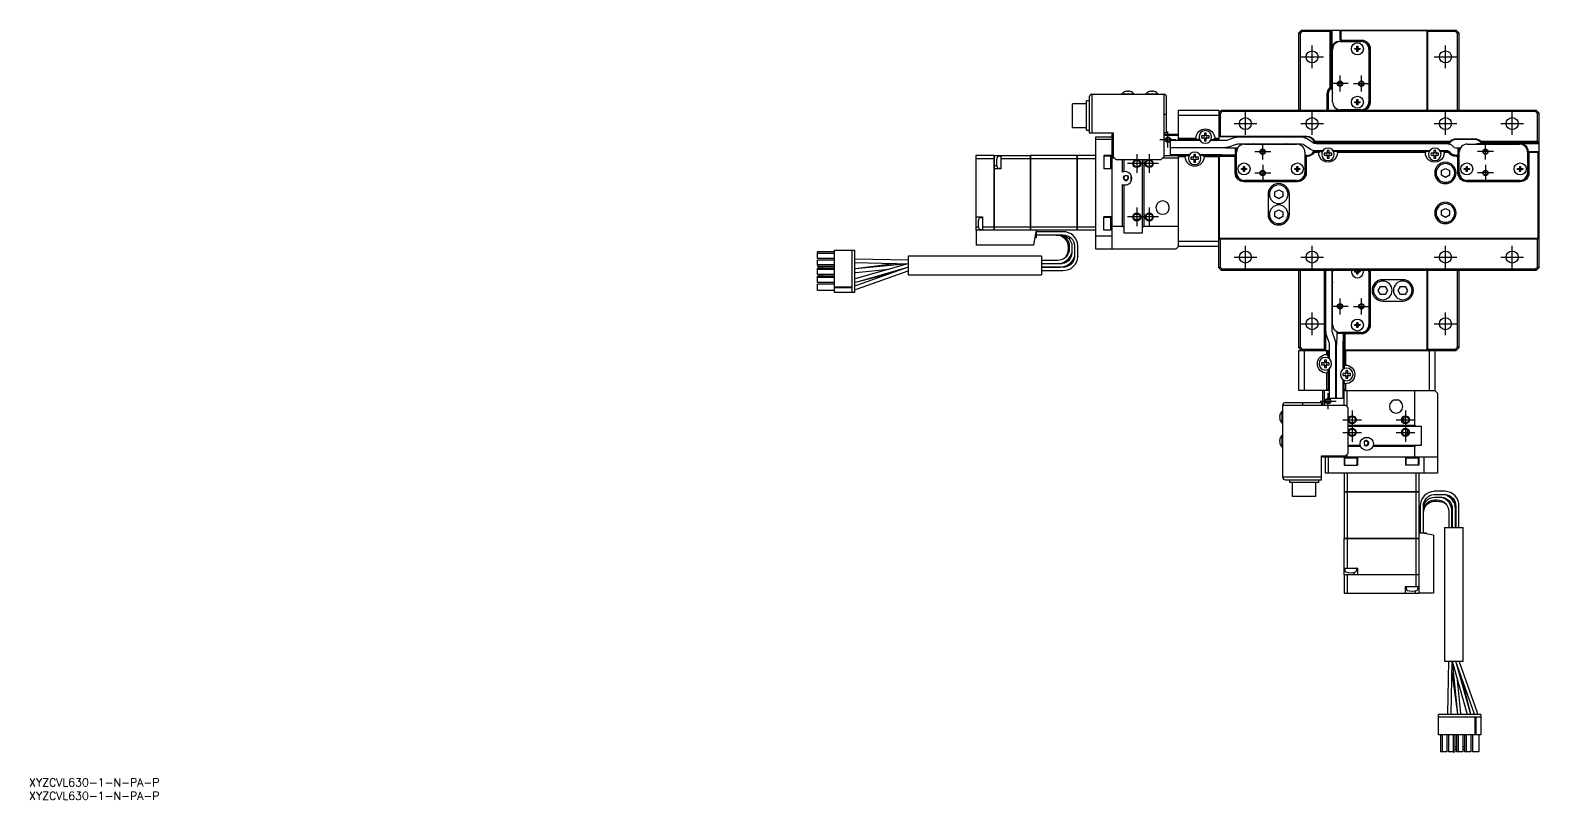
# Model space of a CAD drawing. Extents: x 0 to 1149, y -8 to 939.
# Drawn here: x 0 to 566, y -8 to 280 of the extents above; entities that cross this region are included whole.
import ezdxf

# ---------------------------------------------------------------- set-up
doc = ezdxf.new("R2010")
doc.units = 0
doc.header["$LTSCALE"] = 0.5
doc.linetypes.add('CENTER', pattern=[50.8, 31.75, -6.35, 6.35, -6.35])
for name, color, linetype in [('MSM_CENTER', 1, 'CENTER'), ('MSM_CONTINUOUS', 7, 'CONTINUOUS'), ('MSM_NARROW', 5, 'CONTINUOUS'), ('MSM_PART_NUMBER', 7, 'CONTINUOUS')]:
    doc.layers.add(name, color=color, linetype=linetype)
doc.styles.get("Standard").update_dxf_attribs({"font": 'txt.shx', "height": 3, "bigfont": 'bigfont.shx'})

msp = doc.modelspace()

# ---------------------------------------------------------------- linework, layer by layer
at = {"layer": 'MSM_CENTER'}
for p, q in [((480.87, 266.15), (480.87, 274.65)), ((530.87, 266.15), (530.87, 274.65)), ((476.62, 270.4), (485.12, 270.4)), ((526.62, 270.4), (535.12, 270.4)), ((494.37, 260.4), (488.37, 260.4)), ((491.37, 257.4), (491.37, 263.4)), ((496.37, 260.4), (502.37, 260.4)), ((499.37, 257.4), (499.37, 263.4)), ((455.87, 241.15), (455.87, 249.65)), ((480.87, 241.15), (480.87, 249.65)), ((530.87, 241.15), (530.87, 249.65)), ((555.87, 241.15), (555.87, 249.65)), ((451.62, 245.4), (460.12, 245.4)), ((476.62, 245.4), (485.12, 245.4)), ((526.62, 245.4), (535.12, 245.4)), ((551.62, 245.4), (560.12, 245.4)), ((423.87, 239.4), (429.87, 239.4)), ((426.87, 236.4), (426.87, 242.4)), ((462.37, 231.9), (462.37, 237.9)), ((545.87, 231.9), (545.87, 237.9)), ((415.17, 233.9), (415.17, 226.9)), ((419.87, 233.9), (419.87, 226.9)), ((459.37, 234.9), (465.37, 234.9)), ((548.87, 234.9), (542.87, 234.9)), ((423.37, 230.4), (411.67, 230.4)), ((459.37, 226.9), (465.37, 226.9)), ((462.37, 229.9), (462.37, 223.9)), ((548.87, 226.9), (542.87, 226.9)), ((545.87, 229.9), (545.87, 223.9)), ((423.37, 210.4), (411.67, 210.4)), ((415.17, 213.9), (415.17, 206.9)), ((419.87, 213.9), (419.87, 206.9)), ((455.87, 191.15), (455.87, 199.65)), ((480.87, 191.15), (480.87, 199.65)), ((530.87, 191.15), (530.87, 199.65)), ((555.87, 191.15), (555.87, 199.65)), ((451.62, 195.4), (460.12, 195.4)), ((476.62, 195.4), (485.12, 195.4)), ((526.62, 195.4), (535.12, 195.4)), ((551.62, 195.4), (560.12, 195.4)), ((494.37, 176.9), (488.37, 176.9)), ((491.37, 173.9), (491.37, 179.9)), ((496.37, 176.9), (502.37, 176.9)), ((499.37, 173.9), (499.37, 179.9)), ((476.62, 170.4), (485.12, 170.4)), ((480.87, 166.15), (480.87, 174.65)), ((526.62, 170.4), (535.12, 170.4)), ((530.87, 166.15), (530.87, 174.65)), ((483.87, 141.4), (489.87, 141.4)), ((486.87, 138.4), (486.87, 144.4)), ((495.87, 137.9), (495.87, 126.2)), ((515.87, 137.9), (515.87, 126.2)), ((492.37, 134.4), (499.37, 134.4)), ((512.37, 134.4), (519.37, 134.4)), ((492.37, 129.7), (499.37, 129.7)), ((512.37, 129.7), (519.37, 129.7))]:
    msp.add_line(p, q, dxfattribs=at)
at = {"layer": 'MSM_CONTINUOUS'}
for p, q in [((475.87, 279.4), (476.87, 280.4)), ((475.87, 250.4), (475.87, 279.4)), ((475.87, 279.4), (475.87, 279.4)), ((477.08, 279.9), (476.38, 279.2)), ((476.38, 279.2), (476.38, 250.4)), ((477.08, 279.9), (476.87, 280.4)), ((476.87, 280.4), (534.87, 280.4)), ((487.57, 279.9), (477.08, 279.9)), ((487.87, 280.2), (487.57, 279.9)), ((487.57, 279.9), (487.57, 258.77)), ((487.87, 280.2), (487.87, 258.64)), ((488.07, 280.2), (487.87, 280.2)), ((488.07, 280.2), (488.27, 280.4)), ((488.07, 258.8), (488.07, 280.2)), ((488.37, 257.9), (488.37, 280.4)), ((491.37, 276.9), (491.37, 280.4)), ((491.47, 280.4), (491.67, 280.2)), ((523.87, 280.2), (491.67, 280.2)), ((491.67, 280.2), (491.67, 277.02)), ((524.17, 279.9), (523.87, 280.2)), ((523.87, 280.2), (523.87, 250.4)), ((524.17, 279.9), (524.17, 250.4)), ((534.66, 279.9), (524.17, 279.9)), ((534.87, 280.4), (534.66, 279.9)), ((535.37, 279.2), (534.66, 279.9)), ((534.87, 280.4), (535.87, 279.4)), ((535.37, 250.4), (535.37, 279.2)), ((535.87, 279.4), (535.87, 250.4)), ((488.57, 253.6), (488.57, 273.2)), ((491.67, 277.02), (491.37, 276.9)), ((491.87, 276.4), (491.37, 276.9)), ((499.37, 276.4), (491.37, 276.4)), ((491.57, 276.2), (499.17, 276.2)), ((491.67, 277.02), (492, 276.7)), ((492, 276.7), (491.87, 276.4)), ((492, 276.7), (499.37, 276.7)), ((496.9, 273.23), (496.9, 273.59)), ((496.9, 273.59), (497.69, 273.58)), ((497.69, 273.22), (496.9, 273.23)), ((497.67, 273.22), (497.68, 273.58)), ((497.68, 272.43), (497.69, 273.22)), ((498.04, 272.43), (497.68, 272.43)), ((497.69, 273.58), (497.7, 274.37)), ((497.69, 273.6), (498.05, 273.59)), ((498.05, 273.2), (497.69, 273.21)), ((497.7, 274.37), (498.06, 274.37)), ((498.05, 273.22), (498.04, 272.43)), ((498.06, 274.37), (498.05, 273.58)), ((498.05, 273.58), (498.85, 273.57)), ((498.84, 273.21), (498.05, 273.22)), ((498.07, 273.58), (498.07, 273.22)), ((498.85, 273.57), (498.84, 273.21)), ((502.17, 273.2), (502.17, 253.6)), ((502.37, 253.4), (502.37, 273.4)), ((502.67, 273.4), (502.67, 253.4)), ((397.37, 255.4), (397.37, 241.9)), ((398.37, 256.4), (425.37, 256.4)), ((398.37, 256.4), (398.37, 241.9)), ((409.62, 256.58), (414.12, 256.58)), ((409.62, 256.58), (409.62, 256.4)), ((410.9, 257.43), (410.89, 257.44)), ((411.69, 257.43), (411.69, 257.59)), ((412.05, 257.43), (411.69, 257.43)), ((412.05, 257.59), (412.05, 257.43)), ((412.85, 257.44), (412.84, 257.43)), ((414.12, 256.4), (414.12, 256.58)), ((418.62, 256.58), (423.12, 256.58)), ((418.62, 256.58), (418.62, 256.4)), ((419.9, 257.43), (419.89, 257.44)), ((420.69, 257.43), (420.69, 257.59)), ((421.05, 257.43), (420.69, 257.43)), ((421.05, 257.59), (421.05, 257.43)), ((421.85, 257.44), (421.84, 257.43)), ((423.12, 256.4), (423.12, 256.58)), ((425.37, 256.4), (425.37, 232.9)), ((426.37, 241.9), (426.37, 255.4)), ((486.57, 250.4), (486.57, 256.4)), ((486.87, 256.4), (486.87, 250.4)), ((487.57, 258.77), (487.87, 258.64)), ((502.37, 257.9), (502.17, 257.9)), ((502.37, 257.78), (502.17, 257.78)), ((391.07, 243.98), (391.07, 252.83)), ((396.37, 252.83), (391.07, 252.83)), ((396.37, 242.9), (396.37, 253.9)), ((397.37, 253.9), (396.37, 253.9)), ((425.37, 248.9), (426.37, 248.9)), ((430.87, 250.4), (445.87, 250.4)), ((430.87, 239), (430.87, 250.4)), ((445.87, 250.4), (445.87, 239)), ((445.87, 249.4), (446.87, 250.4)), ((445.87, 249.4), (446.37, 249.19)), ((447.07, 249.89), (446.37, 249.19)), ((446.37, 249.19), (446.37, 240.7)), ((446.87, 250.4), (564.87, 250.4)), ((446.87, 250.4), (446.87, 250.4)), ((564.67, 249.89), (447.07, 249.89)), ((490.12, 250.96), (490.12, 250.4)), ((499.17, 250.6), (491.57, 250.6)), ((492.62, 250.4), (492.62, 250.6)), ((492.87, 250.4), (492.87, 250.6)), ((496.9, 253.23), (496.9, 253.59)), ((496.9, 253.59), (497.69, 253.58)), ((497.69, 253.22), (496.9, 253.23)), ((497.67, 253.22), (497.68, 253.58)), ((497.68, 252.43), (497.69, 253.22)), ((498.04, 252.43), (497.68, 252.43)), ((497.69, 253.58), (497.7, 254.37)), ((497.69, 253.6), (498.05, 253.59)), ((498.05, 253.2), (497.69, 253.21)), ((497.7, 254.37), (498.06, 254.37)), ((498.05, 253.22), (498.04, 252.43)), ((498.06, 254.37), (498.05, 253.58)), ((498.05, 253.58), (498.85, 253.57)), ((498.84, 253.21), (498.05, 253.22)), ((498.07, 253.58), (498.07, 253.22)), ((498.85, 253.57), (498.84, 253.21)), ((565.37, 249.19), (564.67, 249.89)), ((564.87, 250.4), (565.87, 249.4)), ((565.37, 249.19), (565.87, 249.4)), ((565.37, 238.7), (565.37, 249.19)), ((565.87, 249.4), (565.87, 191.4)), ((391.07, 243.98), (396.37, 243.98)), ((445.87, 248.4), (430.87, 248.4)), ((396.37, 242.9), (397.37, 242.9)), ((397.37, 241.9), (406.37, 241.9)), ((399.87, 198.4), (399.87, 240.4)), ((399.87, 240.4), (405.87, 240.4)), ((405.87, 239.4), (399.87, 239.4)), ((405.87, 241.4), (405.87, 198.4)), ((405.87, 241.4), (406.37, 241.4)), ((406.37, 240.9), (405.87, 240.9)), ((406.37, 241.9), (406.37, 232.9)), ((426.37, 241.9), (425.37, 241.9)), ((425.37, 241.4), (430.87, 241.4)), ((430.87, 240.9), (425.37, 240.9)), ((427.87, 236.5), (427.87, 239)), ((438.98, 239), (427.87, 239)), ((430.87, 239.9), (437.37, 239.9)), ((430.87, 239.9), (431.37, 239.4)), ((438.68, 239.4), (431.37, 239.4)), ((437.37, 239.9), (437.91, 239.4)), ((440.5, 240.77), (439.47, 240.77)), ((439.47, 240.03), (440.5, 240.03)), ((440.5, 241.8), (440.5, 240.77)), ((440.5, 240.03), (440.5, 239)), ((441.24, 240.77), (441.24, 241.8)), ((442.27, 240.77), (441.24, 240.77)), ((441.24, 239), (441.24, 240.03)), ((441.24, 240.03), (442.27, 240.03)), ((448.37, 239), (442.76, 239)), ((443.06, 239.4), (445.37, 239.4)), ((443.83, 239.4), (444.37, 239.9)), ((444.37, 239.9), (445.87, 239.9)), ((445.37, 239.4), (445.87, 239.9)), ((478.87, 240.4), (445.87, 240.4)), ((446.07, 240.4), (446.37, 240.7)), ((446.37, 240.7), (478.87, 240.7)), ((448.9, 239.09), (448.37, 239)), ((451.71, 240.07), (448.9, 239.09)), ((449.73, 236.73), (452.54, 237.71)), ((452.54, 237.71), (453.07, 237.8)), ((476.79, 240.3), (453.07, 240.3)), ((453.07, 237.8), (476.79, 237.8)), ((455.57, 237.7), (475.17, 237.7)), ((476.79, 237.8), (477.48, 237.63)), ((477.48, 237.63), (480.33, 235.85)), ((481.66, 237.97), (478.8, 239.75)), ((481.82, 237.89), (481.66, 237.97)), ((481.9, 238.7), (481.7, 238.4)), ((532.64, 238.4), (481.7, 238.4)), ((481.76, 238.2), (532.47, 238.2)), ((482.35, 237.8), (481.82, 237.89)), ((532.27, 237.9), (481.83, 237.9)), ((532.5, 238.7), (481.9, 238.7)), ((531.05, 237.8), (482.35, 237.8)), ((532.64, 238.4), (532.5, 238.7)), ((534.87, 239.7), (541.87, 239.7)), ((541.87, 239.4), (534.87, 239.4)), ((539.07, 237.7), (558.67, 237.7)), ((543.37, 237.9), (565.87, 237.9)), ((544.24, 238.7), (544.11, 238.4)), ((565.67, 238.4), (544.11, 238.4)), ((565.37, 238.7), (544.24, 238.7)), ((544.27, 238.2), (565.67, 238.2)), ((565.67, 238.4), (565.37, 238.7)), ((565.67, 238.2), (565.67, 238.4)), ((565.67, 238.2), (565.87, 238)), ((361.76, 233.4), (354.87, 233.4)), ((354.87, 233.4), (354.87, 205.4)), ((361.76, 232.25), (354.87, 232.25)), ((361.76, 205.4), (361.76, 233.4)), ((361.77, 233.39), (361.76, 233.39)), ((361.77, 232.24), (361.76, 232.24)), ((361.77, 233.4), (361.77, 205.4)), ((361.77, 233.4), (375.37, 233.4)), ((364.05, 233.13), (363.29, 233.06)), ((364.27, 233.4), (364.27, 228.4)), ((375.37, 232.25), (364.27, 232.25)), ((375.37, 205.4), (375.37, 233.4)), ((375.37, 233.39), (375.38, 233.39)), ((375.37, 232.24), (375.38, 232.24)), ((375.38, 233.4), (375.38, 205.4)), ((392.87, 233.4), (375.38, 233.4)), ((392.87, 232.25), (375.38, 232.25)), ((392.87, 205.4), (392.87, 233.4)), ((392.87, 233.39), (392.88, 233.39)), ((392.87, 232.24), (392.88, 232.24)), ((392.88, 233.4), (392.88, 205.4)), ((399.87, 233.4), (392.88, 233.4)), ((399.87, 232.25), (392.88, 232.25)), ((406.37, 233.4), (402.87, 233.4)), ((402.87, 233.4), (402.87, 228.4)), ((405.47, 233.25), (402.87, 233.25)), ((405.47, 228.55), (405.47, 233.25)), ((406.87, 232.4), (405.87, 232.4)), ((406.37, 232.9), (407.37, 231.9)), ((407.37, 231.9), (424.37, 231.9)), ((409.87, 227.19), (409.87, 231.9)), ((410.37, 231.9), (410.37, 227.35)), ((417.37, 204.4), (417.37, 231.9)), ((417.87, 231.9), (417.87, 206.9)), ((424.37, 231.9), (425.37, 232.9)), ((430.87, 232.4), (424.87, 232.4)), ((425.37, 233.4), (430.87, 233.4)), ((427.87, 236.5), (448.37, 236.5)), ((427.87, 233.8), (427.87, 236.3)), ((446.89, 236.3), (427.87, 236.3)), ((427.87, 233.8), (434.98, 233.8)), ((430.87, 236.5), (430.87, 236.3)), ((430.87, 199.4), (430.87, 233.8)), ((431.37, 233.4), (430.87, 232.9)), ((433.37, 232.9), (430.87, 232.9)), ((431.37, 233.4), (434.68, 233.4)), ((433.91, 233.4), (433.37, 232.9)), ((436.5, 232.77), (435.47, 232.77)), ((435.47, 232.03), (436.5, 232.03)), ((436.5, 233.8), (436.5, 232.77)), ((436.5, 232.03), (436.5, 231)), ((437.24, 232.77), (437.24, 233.8)), ((438.27, 232.77), (437.24, 232.77)), ((437.24, 231), (437.24, 232.03)), ((437.24, 232.03), (438.27, 232.03)), ((438.76, 233.8), (446.89, 233.8)), ((445.37, 233.4), (439.06, 233.4)), ((440.37, 232.9), (439.83, 233.4)), ((445.87, 232.9), (440.37, 232.9)), ((445.87, 232.9), (445.37, 233.4)), ((445.87, 236.5), (445.87, 236.3)), ((445.87, 191.4), (445.87, 233.8)), ((445.87, 233.4), (452.57, 233.4)), ((446.07, 233.1), (445.87, 233.3)), ((446.07, 233.1), (446.07, 202.4)), ((451.75, 233.1), (446.07, 233.1)), ((448.61, 236.22), (446.89, 236.3)), ((446.89, 233.8), (448.33, 233.74)), ((448.33, 233.74), (448.63, 233.71)), ((448.91, 236.19), (448.61, 236.22)), ((448.63, 233.71), (450.35, 233.63)), ((450.35, 236.13), (448.91, 236.19)), ((452.17, 236.13), (450.35, 236.13)), ((450.35, 233.63), (452.37, 233.63)), ((451.75, 233.1), (451.87, 233.4)), ((452.07, 232.78), (451.75, 233.1)), ((451.87, 233.4), (452.37, 232.9)), ((452.07, 232.78), (452.37, 232.9)), ((452.07, 226.9), (452.07, 232.78)), ((452.17, 233.65), (452.17, 236.15)), ((452.93, 236.15), (452.17, 236.15)), ((452.37, 233.63), (452.37, 236.13)), ((452.37, 233.65), (452.57, 233.65)), ((452.37, 232.9), (452.37, 226.9)), ((452.57, 227.1), (452.57, 234.7)), ((478.17, 234.7), (478.17, 227.1)), ((478.87, 233.4), (478.17, 233.4)), ((478.37, 232.9), (478.87, 233.4)), ((478.67, 232.78), (478.37, 232.9)), ((478.37, 226.9), (478.37, 232.9)), ((479, 233.1), (478.67, 232.78)), ((478.67, 232.78), (478.67, 226.9)), ((479, 233.1), (478.87, 233.4)), ((481.64, 234.6), (481.47, 234.9)), ((481.47, 234.9), (484.74, 234.9)), ((483.38, 234.6), (481.64, 234.6)), ((482.35, 235.3), (484.98, 235.3)), ((483.71, 234.9), (483.38, 234.6)), ((486.5, 234.27), (485.47, 234.27)), ((485.47, 233.53), (486.5, 233.53)), ((486.5, 235.3), (486.5, 234.27)), ((486.5, 233.53), (486.5, 232.5)), ((487.24, 234.27), (487.24, 235.3)), ((488.27, 234.27), (487.24, 234.27)), ((487.24, 233.53), (488.27, 233.53)), ((487.24, 232.5), (487.24, 233.53)), ((488.76, 235.3), (524.98, 235.3)), ((524.74, 234.9), (489, 234.9)), ((490.37, 234.6), (490.03, 234.9)), ((523.38, 234.6), (490.37, 234.6)), ((523.71, 234.9), (523.38, 234.6)), ((526.5, 234.27), (525.47, 234.27)), ((525.47, 233.53), (526.5, 233.53)), ((526.5, 235.3), (526.5, 234.27)), ((526.5, 233.53), (526.5, 232.5)), ((527.24, 234.27), (527.24, 235.3)), ((528.27, 234.27), (527.24, 234.27)), ((527.24, 233.53), (528.27, 233.53)), ((527.24, 232.5), (527.24, 233.53)), ((528.76, 235.3), (531.05, 235.3)), ((532.27, 234.9), (529, 234.9)), ((530.37, 234.6), (530.03, 234.9)), ((532.11, 234.6), (530.37, 234.6)), ((532.11, 234.6), (532.27, 234.9)), ((534.29, 236.29), (533.82, 236.81)), ((534.87, 233.4), (536.07, 233.4)), ((535.25, 233.1), (534.87, 233.1)), ((535.67, 236.13), (535.2, 236.13)), ((535.2, 233.63), (535.87, 233.63)), ((535.25, 233.1), (535.37, 233.4)), ((535.57, 232.78), (535.25, 233.1)), ((535.37, 233.4), (535.87, 232.9)), ((535.57, 232.78), (535.87, 232.9)), ((535.57, 226.9), (535.57, 232.78)), ((535.67, 233.65), (535.67, 236.15)), ((536.43, 236.15), (535.67, 236.15)), ((535.87, 233.63), (535.87, 236.13)), ((535.87, 233.65), (536.07, 233.65)), ((535.87, 232.9), (535.87, 226.9)), ((536.07, 227.1), (536.07, 234.7)), ((561.67, 234.7), (561.67, 227.1)), ((561.87, 234.4), (562.37, 234.9)), ((561.87, 226.9), (561.87, 234.9)), ((562.17, 234.28), (561.87, 234.4)), ((562.5, 234.6), (562.17, 234.28)), ((562.17, 234.28), (562.17, 226.9)), ((562.5, 234.6), (562.37, 234.9)), ((562.37, 234.9), (565.87, 234.9)), ((565.67, 234.6), (562.5, 234.6)), ((565.87, 234.8), (565.67, 234.6)), ((565.67, 202.4), (565.67, 234.6)), ((361.77, 229.65), (362.7, 229.65)), ((364.27, 228.4), (361.77, 228.4)), ((363.29, 228.74), (364.05, 228.67)), ((402.87, 228.55), (405.47, 228.55)), ((405.87, 228.4), (402.87, 228.4)), ((454.4, 228.59), (455.19, 228.58)), ((454.4, 228.23), (454.4, 228.59)), ((455.19, 228.22), (454.4, 228.23)), ((455.17, 228.22), (455.18, 228.58)), ((455.18, 227.43), (455.19, 228.22)), ((455.54, 227.43), (455.18, 227.43)), ((455.19, 228.58), (455.2, 229.37)), ((455.19, 228.6), (455.55, 228.59)), ((455.55, 228.2), (455.19, 228.21)), ((455.2, 229.37), (455.56, 229.37)), ((455.55, 228.22), (455.54, 227.43)), ((455.56, 229.37), (455.55, 228.58)), ((455.55, 228.58), (456.35, 228.57)), ((456.34, 228.21), (455.55, 228.22)), ((455.57, 228.58), (455.57, 228.22)), ((456.35, 228.57), (456.34, 228.21)), ((474.4, 228.59), (475.19, 228.58)), ((474.4, 228.23), (474.4, 228.59)), ((475.19, 228.22), (474.4, 228.23)), ((475.17, 228.22), (475.18, 228.58)), ((475.18, 227.43), (475.19, 228.22)), ((475.54, 227.43), (475.18, 227.43)), ((475.19, 228.58), (475.2, 229.37)), ((475.19, 228.6), (475.55, 228.59)), ((475.55, 228.2), (475.19, 228.21)), ((475.2, 229.37), (475.56, 229.37)), ((475.55, 228.22), (475.54, 227.43)), ((475.56, 229.37), (475.55, 228.58)), ((475.55, 228.58), (476.35, 228.57)), ((476.34, 228.21), (475.55, 228.22)), ((475.57, 228.58), (475.57, 228.22)), ((476.35, 228.57), (476.34, 228.21)), ((529.37, 227.77), (530.87, 228.63)), ((529.37, 226.03), (529.37, 227.77)), ((530.87, 228.63), (532.37, 227.77)), ((532.37, 227.77), (532.37, 226.03)), ((537.9, 228.59), (538.69, 228.58)), ((537.9, 228.23), (537.9, 228.59)), ((538.69, 228.22), (537.9, 228.23)), ((538.67, 228.22), (538.68, 228.58)), ((538.68, 227.43), (538.69, 228.22)), ((539.04, 227.43), (538.68, 227.43)), ((538.69, 228.58), (538.7, 229.37)), ((538.69, 228.6), (539.05, 228.59)), ((539.05, 228.2), (538.69, 228.21)), ((538.7, 229.37), (539.06, 229.37)), ((539.05, 228.22), (539.04, 227.43)), ((539.06, 229.37), (539.05, 228.58)), ((539.05, 228.58), (539.85, 228.57)), ((539.84, 228.21), (539.05, 228.22)), ((539.07, 228.58), (539.07, 228.22)), ((539.85, 228.57), (539.84, 228.21)), ((557.9, 228.59), (558.69, 228.58)), ((557.9, 228.23), (557.9, 228.59)), ((558.69, 228.22), (557.9, 228.23)), ((558.67, 228.22), (558.68, 228.58)), ((558.68, 227.43), (558.69, 228.22)), ((559.04, 227.43), (558.68, 227.43)), ((558.69, 228.58), (558.7, 229.37)), ((558.69, 228.6), (559.05, 228.59)), ((559.05, 228.2), (558.69, 228.21)), ((558.7, 229.37), (559.06, 229.37)), ((559.05, 228.22), (559.04, 227.43)), ((559.06, 229.37), (559.05, 228.58)), ((559.05, 228.58), (559.85, 228.57)), ((559.84, 228.21), (559.05, 228.22)), ((559.07, 228.58), (559.07, 228.22)), ((559.85, 228.57), (559.84, 228.21)), ((409.87, 206.9), (409.87, 222.61)), ((410.37, 222.45), (410.37, 204.4)), ((413.12, 223.81), (413.12, 225.99)), ((455.37, 223.9), (475.37, 223.9)), ((475.37, 223.6), (455.37, 223.6)), ((475.17, 224.1), (455.57, 224.1)), ((466.87, 219.77), (468.37, 220.63)), ((468.37, 224.1), (468.37, 223.9)), ((468.37, 220.63), (469.87, 219.77)), ((468.49, 224.1), (468.49, 223.9)), ((469.87, 224.1), (469.87, 223.9)), ((530.87, 225.17), (529.37, 226.03)), ((532.37, 226.03), (530.87, 225.17)), ((538.87, 223.9), (558.87, 223.9)), ((558.87, 223.6), (538.87, 223.6)), ((558.67, 224.1), (539.07, 224.1)), ((543.25, 223.9), (543.25, 224.1)), ((543.37, 223.9), (543.37, 224.1)), ((464.37, 218.9), (464.37, 211.4)), ((466.87, 218.03), (466.87, 219.77)), ((468.37, 217.17), (466.87, 218.03)), ((469.87, 218.03), (468.37, 217.17)), ((469.87, 219.77), (469.87, 218.03)), ((472.37, 211.4), (472.37, 218.9)), ((354.87, 210.4), (357.37, 210.4)), ((357.16, 210.13), (356.4, 210.06)), ((357.37, 210.4), (357.37, 205.4)), ((402.87, 205.4), (402.87, 210.4)), ((405.87, 210.4), (402.87, 210.4)), ((405.47, 210.25), (402.87, 210.25)), ((405.47, 205.55), (405.47, 210.25)), ((414.46, 211.4), (415.87, 211.4)), ((415.87, 211.41), (415.87, 211.4)), ((419.77, 211.4), (419.77, 211.63)), ((419.77, 211.4), (420.59, 211.4)), ((427.27, 213.2), (427.27, 214.6)), ((466.87, 212.27), (468.37, 213.13)), ((466.87, 210.53), (466.87, 212.27)), ((468.37, 209.67), (466.87, 210.53)), ((468.37, 213.13), (469.87, 212.27)), ((469.87, 210.53), (468.37, 209.67)), ((469.87, 212.27), (469.87, 210.53)), ((529.37, 212.77), (530.87, 213.63)), ((529.37, 211.03), (529.37, 212.77)), ((530.87, 210.17), (529.37, 211.03)), ((530.87, 213.63), (532.37, 212.77)), ((532.37, 211.03), (530.87, 210.17)), ((532.37, 212.77), (532.37, 211.03)), ((354.87, 206.65), (355.81, 206.65)), ((392.87, 205.4), (354.87, 205.4)), ((354.97, 205.4), (354.97, 199.9)), ((356.4, 205.74), (357.16, 205.67)), ((361.76, 206.55), (357.37, 206.55)), ((361.77, 206.56), (361.76, 206.56)), ((361.77, 205.41), (361.76, 205.41)), ((375.37, 206.55), (361.77, 206.55)), ((375.37, 206.56), (375.38, 206.56)), ((375.37, 205.41), (375.38, 205.41)), ((392.87, 206.55), (375.38, 206.55)), ((376.61, 199.9), (377.47, 204.8)), ((377.47, 205.4), (377.47, 202.6)), ((387.47, 204.85), (377.47, 204.85)), ((377.47, 203.65), (387.47, 203.65)), ((384.99, 203.65), (385.23, 203.64)), ((392.87, 206.56), (392.88, 206.56)), ((392.87, 205.41), (392.88, 205.41)), ((399.87, 206.55), (392.88, 206.55)), ((399.87, 205.4), (392.88, 205.4)), ((402.87, 205.55), (405.47, 205.55)), ((405.87, 205.4), (402.87, 205.4)), ((405.87, 206.9), (409.87, 206.9)), ((410.37, 206.4), (409.87, 206.9)), ((410.37, 204.4), (417.37, 204.4)), ((417.87, 206.9), (417.37, 206.4)), ((417.87, 206.9), (430.87, 206.9)), ((301.82, 182.15), (301.82, 198)), ((301.82, 198), (309.47, 198)), ((308.45, 182.15), (308.45, 198)), ((309.47, 182.15), (309.47, 198)), ((376.61, 199.9), (354.97, 199.9)), ((377.47, 202.6), (377.08, 202.6)), ((389.4, 198.88), (389.27, 197.5)), ((389.87, 199.34), (389.87, 198.46)), ((390.87, 199.49), (390.87, 197.01)), ((391.87, 199.65), (391.87, 195.55)), ((393.07, 195.55), (393.07, 199.65)), ((399.87, 203.4), (405.87, 203.4)), ((429.87, 198.4), (399.87, 198.4)), ((429.87, 198.4), (430.87, 199.4)), ((430.87, 201.4), (445.87, 201.4)), ((445.87, 199.4), (430.87, 199.4)), ((446.07, 202.4), (446.37, 202.1)), ((565.67, 202.4), (446.07, 202.4)), ((565.37, 202.1), (446.37, 202.1)), ((446.37, 202.1), (446.37, 191.61)), ((565.37, 202.1), (565.67, 202.4)), ((565.37, 191.61), (565.37, 202.1)), ((295.47, 196.68), (295.47, 197.28)), ((301.82, 197.28), (295.47, 197.28)), ((301.82, 196.68), (295.47, 196.68)), ((295.47, 194.88), (295.47, 196.68)), ((301.82, 194.88), (295.47, 194.88)), ((295.47, 192.48), (295.47, 194.28)), ((301.82, 194.28), (295.47, 194.28)), ((295.47, 192.48), (295.47, 191.88)), ((301.82, 192.48), (295.47, 192.48)), ((309.58, 194.6), (309.47, 194.6)), ((309.47, 193.3), (309.55, 193.3)), ((309.47, 193.3), (309.62, 193.3)), ((309.55, 193.3), (329.47, 192.9)), ((329.47, 194.2), (309.58, 194.6)), ((325.17, 192.99), (309.71, 190.94)), ((329.35, 192.89), (309.75, 190.93)), ((329.39, 192.9), (309.97, 187.37)), ((329.47, 195.75), (329.47, 188.75)), ((379.47, 195.75), (329.47, 195.75)), ((379.47, 195.75), (379.47, 188.75)), ((385.47, 194.15), (379.47, 194.15)), ((379.47, 192.95), (386.47, 192.95)), ((386.47, 192.85), (379.47, 192.85)), ((387.18, 193), (385.97, 192.85)), ((386.47, 192.95), (387.18, 193)), ((387.18, 193), (387.21, 193.01)), ((387.21, 193.01), (387.18, 193)), ((391.86, 195.55), (391.87, 195.59)), ((301.82, 191.88), (295.47, 191.88)), ((301.82, 191.28), (295.47, 191.28)), ((295.47, 190.68), (295.47, 191.28)), ((301.82, 190.68), (295.47, 190.68)), ((295.47, 188.88), (295.47, 190.68)), ((301.82, 188.88), (295.47, 188.88)), ((301.82, 188.28), (295.47, 188.28)), ((295.47, 187.68), (295.47, 188.28)), ((301.82, 187.68), (295.47, 187.68)), ((295.47, 185.88), (295.47, 187.68)), ((296.36, 191.28), (296.36, 191.88)), ((296.36, 188.28), (296.36, 188.88)), ((297.36, 191.28), (297.36, 191.88)), ((297.36, 188.28), (297.36, 188.88)), ((309.75, 190.93), (309.47, 190.91)), ((309.47, 189.61), (309.88, 189.64)), ((309.97, 187.37), (309.47, 187.26)), ((309.88, 189.64), (322.29, 190.88)), ((329.47, 191.64), (310.07, 184.75)), ((310.23, 186.07), (322.54, 189.18)), ((310.32, 186.12), (328.53, 191.31)), ((310.5, 183.53), (329.47, 190.26)), ((329.47, 188.75), (379.47, 188.75)), ((379.47, 191.65), (386.47, 191.65)), ((387.47, 191.55), (379.47, 191.55)), ((379.47, 190.35), (387.47, 190.35)), ((446.37, 191.61), (445.87, 191.4)), ((446.87, 190.4), (445.87, 191.4)), ((446.37, 191.61), (447.07, 190.91)), ((564.87, 190.4), (446.87, 190.4)), ((447.07, 190.91), (564.67, 190.91)), ((475.87, 161.4), (475.87, 190.4)), ((476.38, 190.4), (476.38, 161.6)), ((485.57, 160.9), (485.57, 190.4)), ((485.87, 190.4), (485.87, 160.4)), ((485.97, 190.4), (485.97, 167.6)), ((488.47, 167.6), (488.47, 190.4)), ((488.57, 170.1), (488.57, 189.7)), ((496.9, 189.73), (496.9, 190.09)), ((496.9, 190.09), (497.69, 190.08)), ((497.69, 189.72), (496.9, 189.73)), ((497.67, 189.72), (497.68, 190.08)), ((497.68, 188.93), (497.69, 189.72)), ((498.04, 188.93), (497.68, 188.93)), ((497.69, 190.08), (497.7, 190.4)), ((497.69, 190.1), (498.05, 190.09)), ((498.05, 189.7), (497.69, 189.71)), ((498.05, 189.72), (498.04, 188.93)), ((498.06, 190.4), (498.05, 190.08)), ((498.05, 190.08), (498.85, 190.07)), ((498.84, 189.71), (498.05, 189.72)), ((498.07, 190.08), (498.07, 189.72)), ((498.85, 190.07), (498.84, 189.71)), ((502.17, 189.7), (502.17, 170.1)), ((502.37, 169.9), (502.37, 189.9)), ((502.67, 189.9), (502.67, 169.9)), ((514.87, 186.9), (507.37, 186.9)), ((523.87, 190.4), (523.87, 160.6)), ((524.17, 190.4), (524.17, 160.9)), ((535.37, 161.6), (535.37, 190.4)), ((535.87, 190.4), (535.87, 161.4)), ((564.67, 190.91), (565.37, 191.61)), ((565.87, 191.4), (564.87, 190.4)), ((564.87, 190.4), (564.87, 190.4)), ((565.87, 191.4), (565.37, 191.61)), ((301.82, 185.88), (295.47, 185.88)), ((295.47, 182.88), (295.47, 185.28)), ((301.82, 185.28), (295.47, 185.28)), ((301.82, 182.88), (295.47, 182.88)), ((301.82, 184.23), (308.45, 184.23)), ((301.82, 183.93), (308.45, 183.93)), ((309.47, 182.15), (301.82, 182.15)), ((309.47, 185.94), (310.32, 186.12)), ((309.47, 185.93), (310.23, 186.07)), ((310.07, 184.75), (309.47, 184.59)), ((310.08, 184.75), (309.47, 184.59)), ((309.47, 183.27), (310.5, 183.53)), ((502.17, 184.4), (502.37, 184.4)), ((502.17, 183.02), (502.37, 183.02)), ((502.17, 182.9), (502.37, 182.9)), ((505.64, 182.9), (506.51, 184.4)), ((506.51, 181.4), (505.64, 182.9)), ((506.51, 184.4), (508.24, 184.4)), ((508.24, 181.4), (506.51, 181.4)), ((508.24, 184.4), (509.1, 182.9)), ((509.1, 182.9), (508.24, 181.4)), ((513.14, 182.9), (514.01, 184.4)), ((514.01, 181.4), (513.14, 182.9)), ((514.01, 184.4), (515.74, 184.4)), ((515.74, 181.4), (514.01, 181.4)), ((515.74, 184.4), (516.6, 182.9)), ((516.6, 182.9), (515.74, 181.4)), ((507.37, 178.9), (514.87, 178.9)), ((496.9, 169.73), (496.9, 170.09)), ((496.9, 170.09), (497.69, 170.08)), ((497.69, 169.72), (496.9, 169.73)), ((497.67, 169.72), (497.68, 170.08)), ((497.68, 168.93), (497.69, 169.72)), ((497.69, 170.08), (497.7, 170.87)), ((497.69, 170.1), (498.05, 170.09)), ((498.05, 169.7), (497.69, 169.71)), ((497.7, 170.87), (498.06, 170.87)), ((498.05, 169.72), (498.04, 168.93)), ((498.06, 170.87), (498.05, 170.08)), ((498.05, 170.08), (498.85, 170.07)), ((498.84, 169.71), (498.05, 169.72)), ((498.07, 170.08), (498.07, 169.72)), ((498.85, 170.07), (498.84, 169.71)), ((486.2, 166.24), (487.19, 163.43)), ((488.56, 167.07), (488.47, 167.6)), ((489.54, 164.26), (488.56, 167.07)), ((490.14, 164.88), (490.08, 163.44)), ((490.12, 167.46), (490.12, 166.7)), ((492.62, 166.7), (490.12, 166.7)), ((492.64, 166.9), (490.14, 166.9)), ((490.14, 166.7), (490.14, 164.88)), ((499.17, 167.1), (491.57, 167.1)), ((492.57, 163.16), (492.64, 164.88)), ((492.62, 166.9), (492.62, 167.1)), ((492.64, 164.88), (492.64, 166.9)), ((492.87, 160.4), (492.87, 167.1)), ((492.87, 166.4), (493.37, 166.9)), ((493.17, 166.28), (492.87, 166.4)), ((493.5, 166.6), (493.17, 166.28)), ((493.17, 166.28), (493.17, 160.6)), ((493.5, 166.6), (493.37, 166.9)), ((493.37, 166.9), (499.37, 166.9)), ((499.37, 166.6), (493.5, 166.6)), ((498.04, 168.93), (497.68, 168.93)), ((476.87, 160.4), (475.87, 161.4)), ((475.87, 161.4), (475.87, 161.4)), ((475.87, 145.4), (475.87, 160.4)), ((475.87, 160.4), (487.27, 160.4)), ((476.38, 161.6), (477.08, 160.9)), ((476.87, 160.4), (477.08, 160.9)), ((477.08, 160.9), (485.57, 160.9)), ((477.87, 160.4), (477.87, 145.4)), ((485.87, 160.6), (485.57, 160.9)), ((486.37, 158.9), (486.37, 160.4)), ((486.87, 159.9), (486.37, 160.4)), ((486.87, 158.36), (486.37, 158.9)), ((486.87, 157.59), (486.87, 159.9)), ((487.19, 163.43), (487.27, 162.9)), ((487.27, 162.9), (487.27, 157.29)), ((489.77, 142.4), (489.77, 162.9)), ((489.77, 160.4), (489.97, 160.4)), ((490.05, 163.14), (489.97, 161.42)), ((489.97, 161.42), (489.97, 142.4)), ((490.08, 163.44), (490.05, 163.14)), ((492.47, 161.42), (492.53, 162.86)), ((492.47, 153.29), (492.47, 161.42)), ((492.47, 160.4), (534.87, 160.4)), ((492.53, 162.86), (492.57, 163.16)), ((493.37, 160.4), (492.87, 159.9)), ((492.87, 159.9), (492.87, 153.59)), ((493.17, 160.6), (492.97, 160.4)), ((493.17, 160.6), (523.87, 160.6)), ((493.37, 160.4), (493.37, 154.9)), ((523.87, 160.6), (524.17, 160.9)), ((524.17, 160.9), (534.66, 160.9)), ((524.87, 145.4), (524.87, 160.4)), ((526.87, 160.4), (526.87, 145.4)), ((534.66, 160.9), (535.37, 161.6)), ((534.66, 160.9), (534.87, 160.4)), ((535.87, 161.4), (534.87, 160.4)), ((535.87, 161.4), (535.87, 161.4)), ((485.5, 155.77), (484.47, 155.77)), ((484.47, 155.03), (485.5, 155.03)), ((485.5, 156.8), (485.5, 155.77)), ((485.5, 155.03), (485.5, 154)), ((486.24, 155.77), (486.24, 156.8)), ((487.27, 155.77), (486.24, 155.77)), ((486.24, 154), (486.24, 155.03)), ((486.24, 155.03), (487.27, 155.03)), ((486.87, 153.21), (486.87, 145.9)), ((487.27, 153.51), (487.27, 142.4)), ((493.37, 154.9), (492.87, 154.36)), ((493.5, 152.8), (493.5, 151.77)), ((494.24, 151.77), (494.24, 152.8)), ((486.37, 151.9), (486.87, 152.44)), ((486.37, 145.4), (486.37, 151.9)), ((493.5, 151.77), (492.47, 151.77)), ((492.47, 151.03), (493.5, 151.03)), ((492.47, 142.4), (492.47, 149.51)), ((492.87, 145.9), (492.87, 149.21)), ((492.87, 148.44), (493.37, 147.9)), ((493.37, 147.9), (493.37, 145.4)), ((493.5, 151.03), (493.5, 150)), ((495.27, 151.77), (494.24, 151.77)), ((494.24, 150), (494.24, 151.03)), ((494.24, 151.03), (495.27, 151.03)), ((487.27, 145.4), (475.87, 145.4)), ((484.87, 139.9), (484.87, 145.4)), ((485.37, 145.4), (485.37, 139.9)), ((486.37, 145.4), (486.87, 145.9)), ((489.77, 142.4), (487.27, 142.4)), ((489.77, 145.4), (489.97, 145.4)), ((492.47, 142.4), (489.97, 142.4)), ((492.47, 145.4), (526.87, 145.4)), ((492.87, 145.9), (493.37, 145.4)), ((492.87, 139.9), (492.87, 145.4)), ((493.87, 145.4), (493.87, 139.4)), ((513.07, 141.8), (511.67, 141.8)), ((519.37, 132.4), (519.37, 145.4)), ((527.87, 144.4), (526.87, 145.4)), ((527.87, 144.4), (527.87, 114.4)), ((468.83, 136.38), (468.84, 136.37)), ((469.69, 133.15), (469.69, 137.65)), ((469.87, 137.65), (469.69, 137.65)), ((469.87, 112.9), (469.87, 139.9)), ((469.87, 139.9), (493.37, 139.9)), ((470.87, 140.9), (484.37, 140.9)), ((477.37, 139.9), (477.37, 140.9)), ((484.37, 140.9), (484.37, 139.9)), ((494.37, 138.9), (493.37, 139.9)), ((494.37, 121.9), (494.37, 138.9)), ((468.68, 135.58), (468.84, 135.58)), ((468.84, 135.22), (468.68, 135.22)), ((468.84, 134.43), (468.83, 134.42)), ((468.84, 135.58), (468.84, 135.22)), ((469.69, 133.15), (469.87, 133.15)), ((494.37, 132.4), (519.37, 132.4)), ((521.87, 131.9), (494.37, 131.9)), ((514.87, 134.3), (514.65, 134.3)), ((514.86, 130.4), (514.87, 130.4)), ((514.87, 134.3), (514.87, 135.12)), ((514.87, 128.98), (514.87, 130.4)), ((519.37, 132.4), (519.87, 131.9)), ((521.87, 124.9), (521.87, 131.9)), ((468.68, 126.58), (468.84, 126.58)), ((468.84, 126.22), (468.68, 126.22)), ((468.83, 127.38), (468.84, 127.37)), ((468.84, 125.43), (468.83, 125.42)), ((468.84, 126.58), (468.84, 126.22)), ((469.69, 124.15), (469.69, 128.65)), ((469.87, 128.65), (469.69, 128.65)), ((494.37, 124.9), (498.92, 124.9)), ((502.46, 127.65), (500.28, 127.65)), ((503.82, 124.9), (521.87, 124.9)), ((519.87, 124.9), (519.37, 124.4)), ((469.69, 124.15), (469.87, 124.15)), ((484.37, 120.9), (493.37, 120.9)), ((484.37, 111.9), (484.37, 120.9)), ((484.87, 120.4), (484.87, 120.9)), ((527.87, 120.4), (484.87, 120.4)), ((485.37, 120.9), (485.37, 120.4)), ((485.87, 114.4), (485.87, 120.4)), ((486.87, 120.4), (486.87, 114.4)), ((492.87, 120.9), (492.87, 117.4)), ((497.72, 120), (493.02, 120)), ((493.02, 120), (493.02, 117.4)), ((493.37, 120.9), (494.37, 121.9)), ((493.87, 121.4), (493.87, 120.4)), ((499.08, 124.4), (494.37, 124.4)), ((497.72, 117.4), (497.72, 120)), ((497.87, 120.4), (497.87, 117.4)), ((519.37, 124.4), (503.66, 124.4)), ((515.87, 120.4), (515.87, 117.4)), ((520.72, 120), (516.02, 120)), ((516.02, 120), (516.02, 117.4)), ((519.37, 120.4), (519.37, 124.4)), ((520.72, 117.4), (520.72, 120)), ((520.87, 120.4), (520.87, 117.4)), ((522.87, 114.4), (522.87, 120.4)), ((527.87, 114.4), (485.87, 114.4)), ((492.87, 117.4), (497.87, 117.4)), ((492.87, 114.4), (492.87, 107.41)), ((494.03, 114.4), (494.03, 107.41)), ((520.87, 117.4), (515.87, 117.4)), ((519.72, 114.4), (519.72, 107.41)), ((520.87, 114.4), (520.87, 107.41)), ((484.37, 112.9), (469.87, 112.9)), ((470.87, 111.9), (484.37, 111.9)), ((472.37, 111.9), (472.37, 110.9)), ((483.37, 110.9), (472.37, 110.9)), ((473.45, 110.9), (473.45, 105.6)), ((482.3, 105.6), (482.3, 110.9)), ((483.37, 110.9), (483.37, 111.9)), ((530.72, 107.6), (526.62, 107.6)), ((482.3, 105.6), (473.45, 105.6)), ((492.87, 107.41), (520.87, 107.41)), ((492.87, 107.4), (492.87, 89.91)), ((520.87, 107.4), (492.87, 107.4)), ((492.88, 107.4), (492.88, 107.41)), ((494.03, 107.4), (494.03, 89.91)), ((494.04, 107.4), (494.04, 107.41)), ((519.71, 107.4), (519.71, 107.41)), ((519.72, 107.4), (519.72, 89.91)), ((520.86, 107.4), (520.86, 107.41)), ((520.87, 107.4), (520.87, 69.4)), ((521.42, 102), (521.42, 92)), ((522.62, 92), (522.62, 102)), ((526.62, 106.4), (530.72, 106.4)), ((526.78, 105.4), (529.26, 105.4)), ((526.93, 104.4), (527.81, 104.4)), ((527.39, 103.92), (528.77, 103.8)), ((530.72, 106.39), (530.68, 106.4)), ((534.72, 102), (534.72, 94)), ((535.92, 94), (535.92, 102)), ((522.62, 99.52), (522.63, 99.76)), ((532.12, 100), (532.12, 94)), ((533.27, 101.71), (533.26, 101.74)), ((533.26, 101.74), (533.27, 101.71)), ((533.32, 101), (533.27, 101.71)), ((533.27, 101.71), (533.42, 100.5)), ((533.32, 94), (533.32, 101)), ((533.42, 101), (533.42, 94)), ((534.62, 94), (534.62, 101)), ((520.87, 92), (523.67, 92)), ((526.37, 91.14), (521.47, 92)), ((523.67, 92), (523.67, 91.61)), ((526.37, 91.14), (526.37, 69.5)), ((530.52, 94), (537.52, 94)), ((530.52, 94), (530.52, 44)), ((537.52, 44), (537.52, 94)), ((492.87, 89.91), (520.87, 89.91)), ((520.87, 89.9), (492.87, 89.9)), ((492.87, 76.3), (492.87, 89.9)), ((492.88, 89.9), (492.88, 89.91)), ((494.03, 89.9), (494.03, 78.8)), ((494.04, 89.9), (494.04, 89.91)), ((519.71, 89.9), (519.71, 89.91)), ((519.72, 89.9), (519.72, 76.3)), ((520.86, 89.9), (520.86, 89.91)), ((492.87, 78.8), (497.87, 78.8)), ((520.87, 76.3), (492.87, 76.3)), ((492.87, 76.29), (492.87, 69.4)), ((520.87, 76.29), (492.87, 76.29)), ((492.88, 76.3), (492.88, 76.29)), ((493.14, 78.58), (493.21, 77.81)), ((494.03, 76.29), (494.03, 69.4)), ((494.04, 76.3), (494.04, 76.29)), ((496.62, 76.3), (496.62, 77.23)), ((497.53, 77.81), (497.6, 78.58)), ((497.87, 78.8), (497.87, 76.3)), ((519.71, 76.3), (519.71, 76.29)), ((519.72, 76.29), (519.72, 71.9)), ((520.86, 76.3), (520.86, 76.29)), ((492.87, 69.4), (520.87, 69.4)), ((515.87, 69.4), (515.87, 71.9)), ((515.87, 71.9), (520.87, 71.9)), ((516.14, 71.69), (516.21, 70.92)), ((519.62, 69.4), (519.62, 70.34)), ((520.53, 70.92), (520.6, 71.69)), ((520.87, 69.5), (526.37, 69.5)), ((530.52, 44), (537.52, 44)), ((532.07, 44), (531.67, 24.11)), ((532.97, 24.08), (533.37, 44)), ((533.29, 39.7), (535.33, 24.24)), ((533.37, 43.91), (538.9, 24.49)), ((533.38, 43.88), (535.34, 24.28)), ((534.63, 44), (541.52, 24.6)), ((540.15, 24.85), (534.96, 43.06)), ((542.74, 25.03), (536.01, 44)), ((536.63, 24.41), (535.39, 36.82)), ((540.2, 24.76), (537.09, 37.07)), ((544.12, 24), (528.27, 24)), ((528.27, 16.35), (528.27, 24)), ((544.12, 22.98), (528.27, 22.98)), ((531.67, 24.11), (531.67, 24)), ((532.97, 24), (532.97, 24.15)), ((532.97, 24), (532.97, 24.08)), ((535.34, 24.28), (535.36, 24)), ((536.66, 24), (536.63, 24.41)), ((538.9, 24.49), (539.01, 24)), ((540.33, 24), (540.15, 24.85)), ((540.34, 24), (540.2, 24.76)), ((541.52, 24.6), (541.68, 24)), ((541.52, 24.6), (541.68, 24)), ((542.04, 16.35), (542.04, 22.98)), ((542.34, 16.35), (542.34, 22.98)), ((543, 24), (542.74, 25.03)), ((544.12, 24), (544.12, 16.35)), ((544.12, 16.35), (528.27, 16.35)), ((528.99, 16.35), (528.99, 10)), ((529.59, 16.35), (529.59, 10)), ((531.39, 16.35), (531.39, 10)), ((531.99, 16.35), (531.99, 10)), ((533.79, 16.35), (533.79, 10)), ((534.39, 16.35), (534.39, 10)), ((534.99, 11.89), (534.39, 11.89)), ((534.99, 16.35), (534.99, 10)), ((535.59, 16.35), (535.59, 10)), ((537.39, 16.35), (537.39, 10)), ((537.99, 11.89), (537.39, 11.89)), ((537.99, 16.35), (537.99, 10)), ((538.59, 16.35), (538.59, 10)), ((540.39, 16.35), (540.39, 10)), ((540.99, 16.35), (540.99, 10)), ((543.39, 16.35), (543.39, 10)), ((529.59, 10), (528.99, 10)), ((531.39, 10), (529.59, 10)), ((533.79, 10), (531.99, 10)), ((533.79, 10), (534.39, 10)), ((534.99, 10.89), (534.39, 10.89)), ((535.59, 10), (534.99, 10)), ((537.39, 10), (535.59, 10)), ((537.99, 10.89), (537.39, 10.89)), ((538.59, 10), (537.99, 10)), ((540.39, 10), (538.59, 10)), ((543.39, 10), (540.99, 10))]:
    msp.add_line(p, q, dxfattribs=at)
for centre, radius in [((480.87, 270.4), 2.25), ((497.87, 273.4), 2.25), ((530.87, 270.4), 2.25), ((491.37, 260.4), 0.783), ((499.37, 260.4), 0.783), ((497.87, 253.4), 2.25), ((455.87, 245.4), 2.25), ((480.87, 245.4), 2.25), ((530.87, 245.4), 2.25), ((555.87, 245.4), 2.25), ((426.87, 239.4), 0.783), ((462.37, 234.9), 0.783), ((545.87, 234.9), 0.783), ((415.17, 230.4), 1.23), ((419.87, 230.4), 1.23), ((455.37, 228.4), 2.25), ((462.37, 226.9), 0.783), ((475.37, 228.4), 2.25), ((538.87, 228.4), 2.25), ((545.87, 226.9), 0.783), ((558.87, 228.4), 2.25), ((415.17, 210.4), 1.23), ((419.87, 210.4), 1.23), ((455.87, 195.4), 2.25), ((480.87, 195.4), 2.25), ((530.87, 195.4), 2.25), ((555.87, 195.4), 2.25), ((491.37, 176.9), 0.783), ((499.37, 176.9), 0.783), ((480.87, 170.4), 2.25), ((497.87, 169.9), 2.25), ((530.87, 170.4), 2.25), ((486.87, 141.4), 0.783), ((495.87, 134.4), 1.23), ((495.87, 129.7), 1.23), ((515.87, 134.4), 1.23), ((515.87, 129.7), 1.23), ((501.37, 125.4), 2.5)]:
    msp.add_circle(centre, radius, dxfattribs=at)
at = {"layer": 'MSM_CONTINUOUS', "extrusion": (0, 0, -1)}
for centre, radius in [((-440.87, 240.4), 2.35), ((-436.87, 232.4), 2.35), ((-486.87, 233.9), 2.35), ((-526.87, 233.9), 2.35), ((-530.87, 226.9), 4), ((-530.87, 226.9), 3.5), ((-468.37, 218.9), 3.5), ((-424.87, 213.9), 2.5), ((-468.37, 211.4), 3.5), ((-530.87, 211.9), 4), ((-530.87, 211.9), 3.5), ((-507.37, 182.9), 3.5), ((-514.87, 182.9), 3.5), ((-485.87, 155.4), 2.35), ((-493.87, 151.4), 2.35), ((-512.37, 139.4), 2.5)]:
    msp.add_circle(centre, radius, dxfattribs=at)
at = {"layer": 'MSM_CONTINUOUS'}
for centre, radius, start, end in [((476.33, 279.79), 0.598, 220.7576, 274.7051), ((535.42, 279.79), 0.598, 265.2949, 319.2424), ((491.57, 273.2), 3, 90, 180), ((499.17, 273.2), 3, 0, 90), ((499.37, 273.4), 3, 0, 90), ((398.37, 255.4), 1, 90, 180), ((411.87, 254.6), 3, 109.0021, 138.5904), ((411.87, 254.6), 2.99, 93.446, 108.9685), ((411.87, 254.6), 2.99, 71.0315, 86.554), ((411.87, 254.6), 3, 41.4096, 70.9979), ((420.87, 254.6), 3, 109.0021, 138.5904), ((420.87, 254.6), 2.99, 93.446, 108.9685), ((420.87, 254.6), 2.99, 71.0315, 86.554), ((420.87, 254.6), 3, 41.4096, 70.9979), ((425.37, 255.4), 1, 0, 90), ((489.87, 256.4), 3, 120, 180), ((491.37, 257.9), 3, 180, 201.0395), ((446.48, 249.94), 0.596, 355.2663, 49.2987), ((491.57, 253.6), 3, 180, 270), ((499.17, 253.6), 3, 270, 0), ((499.37, 253.4), 3, 270, 0), ((565.26, 249.94), 0.598, 130.7576, 184.7051), ((440.87, 239.9), 2.25, 185.3554, 203.5781), ((440.87, 240.4), 1.45, 165.2162, 194.7838), ((440.87, 240.4), 0.596, 141.6606, 218.3394), ((440.87, 240.4), 1.45, 75.2162, 104.7838), ((440.87, 240.4), 0.596, 51.6606, 128.3394), ((440.87, 240.4), 0.596, 231.6606, 308.3394), ((440.87, 240.4), 1.45, 255.2162, 284.7838), ((440.87, 240.4), 0.596, 321.6606, 38.3394), ((440.87, 240.4), 1.45, 345.2162, 14.7838), ((440.87, 239.9), 2.25, 336.4218, 354.6446), ((453.06, 236.17), 4.13, 89.8432, 109.0697), ((455.57, 234.7), 3, 90, 180), ((459.87, 234.9), 3, 104.8351, 111.0395), ((470.37, 234.9), 3, 68.9605, 75.1649), ((475.17, 234.7), 3, 0, 90), ((476.83, 236.48), 3.82, 58.8914, 90.661), ((478.87, 237.4), 3, 19.4712, 90), ((478.87, 237.4), 3, 9.5941, 15.466), ((531.27, 234.05), 3.75, 47.2428, 93.4393), ((534.87, 236.4), 3, 90, 154.6911), ((539.07, 234.7), 3, 90, 180), ((541.87, 236.4), 3, 30, 90), ((543.37, 234.9), 3, 90, 111.0395), ((558.67, 234.7), 3, 0, 90), ((368.57, 230.9), 6, 162.3708, 197.6292), ((363.33, 232.57), 0.5, 95, 162.3708), ((364.07, 232.93), 0.2, 0, 95), ((436.87, 232.9), 2.25, 156.4218, 174.6446), ((436.87, 232.4), 1.45, 165.2162, 194.7838), ((436.87, 232.4), 0.596, 141.6606, 218.3394), ((436.87, 232.4), 1.45, 75.2162, 104.7838), ((436.87, 232.4), 0.596, 51.6606, 128.3394), ((436.87, 232.4), 0.596, 231.6606, 308.3394), ((436.87, 232.4), 0.596, 321.6606, 38.3394), ((436.87, 232.4), 1.45, 345.2162, 14.7838), ((436.87, 232.9), 2.25, 5.3554, 23.5782), ((448.38, 240.63), 4.13, 269.8432, 289.0697), ((478.87, 236.4), 3, 270, 330), ((482.3, 239.12), 3.82, 238.8914, 270.661), ((486.87, 233.9), 1.45, 165.2162, 194.7838), ((486.87, 233.9), 0.596, 141.6606, 218.3394), ((486.87, 233.9), 1.45, 75.2162, 104.7838), ((486.87, 233.9), 0.596, 51.6606, 128.3394), ((486.87, 233.9), 0.596, 231.6606, 308.3394), ((486.87, 233.9), 1.45, 255.2162, 284.7838), ((486.87, 233.9), 0.596, 321.6606, 38.3394), ((486.87, 233.9), 1.45, 345.2162, 14.7838), ((526.87, 233.9), 1.45, 165.2162, 194.7838), ((526.87, 233.9), 0.596, 141.6606, 218.3394), ((526.87, 233.9), 1.45, 75.2162, 104.7838), ((526.87, 233.9), 0.596, 51.6606, 128.3394), ((526.87, 233.9), 0.596, 231.6606, 308.3394), ((526.87, 233.9), 1.45, 255.2162, 284.7838), ((526.87, 233.9), 0.596, 321.6606, 38.3394), ((526.87, 233.9), 1.45, 345.2162, 14.7838), ((534.87, 236.4), 3, 210, 270), ((535.02, 237.6), 3.98, 232.306, 272.5493), ((363.33, 229.23), 0.5, 197.6292, 265), ((364.07, 228.87), 0.2, 265, 0), ((410.87, 224.9), 2.5, 246.4218, 113.5782), ((436.87, 232.4), 1.45, 255.2162, 284.7838), ((455.37, 226.9), 3, 180, 270), ((455.57, 227.1), 3, 180, 270), ((475.17, 227.1), 3, 270, 0), ((475.37, 226.9), 3, 270, 0), ((538.87, 226.9), 3, 180, 270), ((539.07, 227.1), 3, 180, 270), ((558.67, 227.1), 3, 270, 0), ((558.87, 226.9), 3, 270, 0), ((410.83, 225.23), 0.726, 116.6896, 181.2089), ((411.39, 225.27), 1.29, 182.5385, 231.4735), ((411.04, 225.16), 0.721, 131.6502, 221.5871), ((411.12, 225.04), 0.709, 210.0332, 321.2999), ((411.13, 224.87), 1.01, 52.4813, 123.2132), ((411.11, 224.88), 0.811, 229.4017, 310.5983), ((410.84, 225.27), 1.29, 308.5265, 357.4615), ((411.16, 225.17), 0.765, 312.0231, 40.8878), ((411.4, 225.23), 0.726, 358.7911, 63.3104), ((468.37, 218.9), 4, 0, 180), ((361.68, 207.9), 6, 162.3708, 197.6292), ((356.44, 209.57), 0.5, 95, 162.3708), ((357.18, 209.93), 0.2, 18.1949, 95), ((415.17, 214.9), 5.31, 259.1281, 280.8719), ((468.37, 211.4), 4, 180, 0), ((356.44, 206.23), 0.5, 197.6292, 265), ((357.18, 205.87), 0.2, 265, 341.8051), ((387.66, 199.44), 5.41, 2.1863, 92.0343), ((385.5, 198.54), 5.59, 269.7079, 344.0346), ((386.55, 197.22), 5.57, 269.2277, 342.6191), ((387.67, 195.75), 5.41, 267.9067, 357.8727), ((446.48, 190.86), 0.596, 310.7013, 4.7337), ((491.57, 189.7), 3, 166.5066, 180), ((497.87, 189.9), 2.25, 167.1604, 12.8396), ((499.17, 189.7), 3, 0, 13.4934), ((499.37, 189.9), 3, 0, 9.5941), ((507.37, 182.9), 4, 90, 270), ((514.87, 182.9), 4, 270, 90), ((565.26, 190.86), 0.598, 175.2949, 229.2424), ((491.37, 184.9), 3, 158.9605, 164.9794), ((491.37, 174.4), 3, 194.8351, 201.0395), ((491.57, 170.1), 3, 180, 270), ((499.17, 170.1), 3, 270, 0), ((499.37, 169.9), 3, 270, 0), ((490.1, 167.59), 4.13, 179.8432, 199.0697), ((485.64, 162.91), 4.13, 359.8432, 19.0697), ((476.33, 161.01), 0.598, 85.2949, 139.2424), ((535.41, 161.01), 0.598, 40.7576, 94.7051), ((485.87, 155.4), 1.45, 165.2162, 194.7838), ((485.87, 155.4), 0.596, 141.6606, 218.3394), ((485.87, 155.4), 1.45, 75.2162, 104.7838), ((485.87, 155.4), 0.596, 51.6606, 128.3394), ((485.87, 155.4), 0.596, 231.6606, 308.3394), ((485.87, 155.4), 1.45, 255.2162, 284.7838), ((485.87, 155.4), 0.596, 321.6606, 38.3394), ((486.37, 155.4), 2.25, 66.4218, 84.6446), ((486.37, 155.4), 2.25, 275.3554, 293.5782), ((485.87, 155.4), 1.45, 345.2162, 14.7838), ((493.37, 151.4), 2.25, 95.3554, 113.5782), ((493.87, 151.4), 1.45, 75.2162, 104.7838), ((493.87, 151.4), 1.45, 165.2162, 194.7838), ((493.37, 151.4), 2.25, 246.4218, 264.6446), ((493.87, 151.4), 0.596, 141.6606, 218.3394), ((493.87, 151.4), 0.596, 51.6606, 128.3394), ((493.87, 151.4), 0.596, 231.6606, 308.3394), ((493.87, 151.4), 1.45, 255.2162, 284.7838), ((493.87, 151.4), 0.596, 321.6606, 38.3394), ((493.87, 151.4), 1.45, 345.2162, 14.7838), ((471.67, 135.4), 2.99, 161.0315, 176.554), ((471.67, 135.4), 3, 131.4096, 160.9979), ((470.87, 139.9), 1, 90, 180), ((471.67, 135.4), 2.99, 183.446, 198.9685), ((471.67, 135.4), 3, 199.0021, 228.5904), ((513.97, 134.4), 1.52, 319.7536, 40.2174), ((511.37, 129.7), 5.31, 349.1281, 10.8719), ((471.67, 126.4), 2.99, 161.0315, 176.554), ((471.67, 126.4), 2.99, 183.446, 198.9685), ((471.67, 126.4), 3, 131.4096, 160.9979), ((471.67, 126.4), 3, 199.0021, 228.5904), ((501.05, 125.93), 0.726, 88.7911, 153.3104), ((501.4, 125.66), 1.01, 142.4813, 213.2132), ((501.05, 125.36), 0.726, 206.6896, 271.2089), ((501.11, 125.57), 0.721, 221.6502, 311.5871), ((501.11, 125.69), 0.765, 42.0231, 130.8878), ((501, 125.37), 1.29, 38.5265, 87.4615), ((501, 125.92), 1.29, 272.5385, 321.4735), ((501.23, 125.65), 0.709, 300.0332, 51.2999), ((501.39, 125.64), 0.811, 319.4017, 40.5983), ((470.87, 112.9), 1, 180, 270), ((526.83, 102.19), 5.41, 92.1863, 182.0343), ((530.52, 102.2), 5.41, 357.9067, 87.8727), ((527.73, 100.03), 5.59, 359.7079, 74.0346), ((529.05, 101.08), 5.57, 359.2277, 72.6191), ((493.34, 78.6), 0.2, 90, 185), ((493.71, 77.86), 0.5, 185, 252.3708), ((495.37, 83.1), 6, 252.3708, 287.6292), ((497.04, 77.86), 0.5, 287.6292, 355), ((497.4, 78.6), 0.2, 355, 90), ((516.34, 71.71), 0.2, 108.1949, 185), ((516.71, 70.97), 0.5, 185, 252.3708), ((518.37, 76.21), 6, 252.3708, 287.6292), ((520.04, 70.97), 0.5, 287.6292, 355), ((520.4, 71.71), 0.2, 355, 71.8051)]:
    msp.add_arc(centre, radius, start, end, dxfattribs=at)
at = {"layer": 'MSM_CONTINUOUS', "extrusion": (0, 0, -1)}
for centre, radius, start, end in [((-491.37, 273.4), 3, 360, 90), ((-499.37, 273.4), 3.3, 90, 180), ((-491.37, 268.4), 3, 360, 21.0395), ((-499.37, 268.4), 3, 158.9605, 180), ((-489.87, 256.4), 3.3, 360, 45.8156), ((-499.37, 257.9), 3, 180, 201.0395), ((-499.37, 253.4), 3.3, 180, 245.38), ((-440.87, 239.9), 3.5, 0, 180), ((-478.87, 237.4), 3.3, 90, 156.8002), ((-478.87, 237.4), 3, 160.5288, 164.534), ((-534.87, 236.4), 3.3, 44.1844, 90), ((-541.87, 236.4), 3.3, 90, 135.8156), ((-553.87, 234.9), 3, 90, 111.0395), ((-558.87, 234.9), 3, 90, 180), ((-436.87, 232.9), 3.5, 180, 0), ((-478.87, 236.4), 3.3, 213.0557, 267.7997), ((-478.87, 236.4), 3, 200.4223, 210), ((-486.87, 234.4), 3.5, 176.7242, 3.2758), ((-526.87, 234.4), 3.5, 176.7242, 3.2758), ((-531.11, 233.17), 2.13, 88.3743, 114.5087), ((-534.87, 236.4), 3.3, 270, 326.9443), ((-535.14, 238.29), 2.16, 268.4732, 293.8777), ((-455.37, 226.9), 3.3, 270, 0), ((-475.37, 226.9), 3.3, 180, 270), ((-538.87, 226.9), 3.3, 270, 0), ((-558.87, 226.9), 3.3, 180, 270), ((-459.87, 226.9), 3, 270, 291.0395), ((-470.37, 226.9), 3, 248.9605, 270), ((-543.37, 226.9), 3, 270, 291.0395), ((-553.87, 226.9), 3, 248.9605, 270), ((-385.02, 199.26), 4.39, 89.8692, 184.9179), ((-385.52, 199.29), 4.36, 89.4143, 179.4108), ((-386.59, 199.37), 4.29, 88.4433, 178.358), ((-387.66, 199.44), 4.22, 87.4296, 177.1458), ((-385.51, 198.51), 4.36, 180.6063, 270.5686), ((-386.58, 197.14), 4.29, 181.6879, 271.5108), ((-386.58, 197), 5.45, 203.9954, 268.8909), ((-387.65, 195.77), 4.22, 182.931, 272.4936), ((-384.92, 197.88), 4.37, 185.0458, 217.0419), ((-499.37, 189.9), 3.3, 171.2853, 180), ((-499.37, 184.9), 3, 158.9605, 180), ((-499.37, 169.9), 3.3, 180, 270), ((-499.37, 174.4), 3, 180, 201.0395), ((-486.37, 155.4), 3.5, 270, 90), ((-493.37, 151.4), 3.5, 90, 270), ((-526.83, 102.19), 4.22, 357.4296, 87.1458), ((-526.9, 101.12), 4.29, 358.4433, 88.358), ((-526.98, 100.04), 4.36, 359.4143, 89.4108), ((-527.01, 99.55), 4.39, 359.8692, 94.9179), ((-527.76, 100.04), 4.36, 90.6063, 180.5686), ((-528.39, 99.45), 4.37, 95.0458, 127.0419), ((-529.13, 101.11), 4.29, 91.6879, 181.5108), ((-530.5, 102.18), 4.22, 92.931, 182.4936), ((-529.27, 101.11), 5.45, 113.9954, 178.8909)]:
    msp.add_arc(centre, radius, start, end, dxfattribs=at)
at = {"layer": 'MSM_NARROW'}
for centre, radius in [((491.37, 260.4), 1), ((499.37, 260.4), 1), ((426.87, 239.4), 1), ((415.17, 230.4), 1.5), ((419.87, 230.4), 1.5), ((462.37, 234.9), 1), ((545.87, 234.9), 1), ((462.37, 226.9), 1), ((545.87, 226.9), 1), ((415.17, 210.4), 1.5), ((419.87, 210.4), 1.5), ((491.37, 176.9), 1), ((499.37, 176.9), 1), ((486.87, 141.4), 1), ((495.87, 134.4), 1.5), ((515.87, 134.4), 1.5), ((495.87, 129.7), 1.5), ((515.87, 129.7), 1.5)]:
    msp.add_circle(centre, radius, dxfattribs=at)

# ---------------------------------------------------------------- texts
at = {"layer": 'MSM_PART_NUMBER'}
for p in [(0, -3), (0, -8)]:
    msp.add_text('XYZCVL630-1-N-PA-P', height=3, dxfattribs=at).set_placement(p)

doc.saveas('drawing.dxf')
